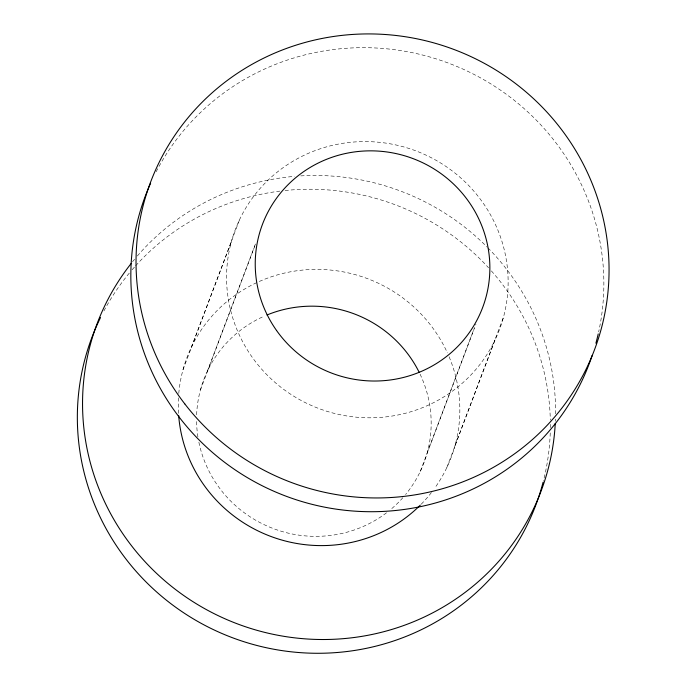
<?xml version="1.0" encoding="UTF-8"?>
<svg xmlns="http://www.w3.org/2000/svg" width="687" height="687" viewBox="0 0 687 687"><rect width="100%" height="100%" fill="white"/><g stroke="black" fill="none" stroke-linecap="round" stroke-linejoin="round"><path stroke-width="0.52" stroke-dasharray="3.44 2.58" d="M191.338 347.296L239.626 219.496M182.991 369.795L231.287 241.996M207.422 371.092L255.89 242.82M200.467 389.838L255.753 243.533M427.245 452.681L474.193 328.42M420.289 471.428L475.954 324.118M455.12 445.202L503.416 317.403M446.782 467.701L495.069 339.902A141.221 137.658 20.7 0 0 354.775 141.951A141.221 137.658 20.7 0 0 252.206 357.24A141.221 137.658 20.7 0 0 495.069 339.902M420.075 374.166A117.683 114.712 20.7 0 1 405.596 494.503M402.84 497.723A117.683 114.712 20.7 0 1 390.697 509.496M386.532 512.803A117.683 114.712 20.7 0 1 198.663 441.14M197.925 436.958A117.683 114.712 20.7 0 1 196.542 420.101M196.628 414.802A117.683 114.712 20.7 0 1 264.04 316.252M103.926 310.928A237.255 231.261 20.7 0 1 129.388 273.014M132.144 269.759A237.255 231.261 20.7 0 1 134.961 266.547M135.674 265.749A237.255 231.261 20.7 0 1 279.815 191.123M285.062 190.522A237.255 231.261 20.7 0 1 488.551 267.767M491.377 270.918A237.255 231.261 20.7 0 1 550.313 420.092M550.364 424.368A237.255 231.261 20.7 0 1 550.356 427.572M550.235 432.904A237.255 231.261 20.7 0 1 543.331 481.235M132.557 261.73A237.255 231.261 20.7 0 1 134.583 259.257M137.34 255.993A237.255 231.261 20.7 0 1 294.465 176.361M300.769 175.898A237.255 231.261 20.7 0 1 487.195 247.131M487.933 247.878A237.255 231.261 20.7 0 1 555.56 413.806M555.439 419.139A237.255 231.261 20.7 0 1 555.354 421.268M449.1 356.768A141.221 137.658 20.7 0 1 434.553 488.371M431.427 492.553A141.221 137.658 20.7 0 1 421.054 504.378M178.526 413.334A141.221 137.658 20.7 0 1 178.483 397.601M178.783 393.436A141.221 137.658 20.7 0 1 257.359 282.348M259.282 281.481A141.221 137.658 20.7 0 1 447.409 352.895M156.164 171.741A237.255 231.261 20.7 0 1 445.889 62.174A237.255 231.261 20.7 0 1 598.669 331.873"/><path stroke-width="1.03" d="M266.977 314.998A117.683 114.712 20.7 0 1 419.147 372.251M543.065 482.265A237.255 231.261 20.7 0 1 233.237 638.017A237.255 231.261 20.7 0 1 100.534 317.54M555.251 423.398A237.255 231.261 20.7 0 1 237.419 623.873A237.255 231.261 20.7 0 1 131.234 263.396M420.315 505.117A141.221 137.658 20.7 0 1 271.193 536.564A141.221 137.658 20.7 0 1 178.663 415.42M592.185 355.419A237.255 231.261 20.7 0 1 283.207 495.112A237.255 231.261 20.7 0 1 150.616 183.223M598.205 333.942A237.255 231.261 20.7 0 1 595.895 343.199M184.777 403.879A237.255 231.261 20.7 0 0 590.975 358.528A237.255 231.261 20.7 0 0 341.894 35.398A237.255 231.261 20.7 0 0 184.777 403.879M276.595 330.55A117.683 114.712 20.7 0 0 478.985 316.106A117.683 114.712 20.7 0 0 362.066 151.149A117.683 114.712 20.7 0 0 276.595 330.55"/></g></svg>
